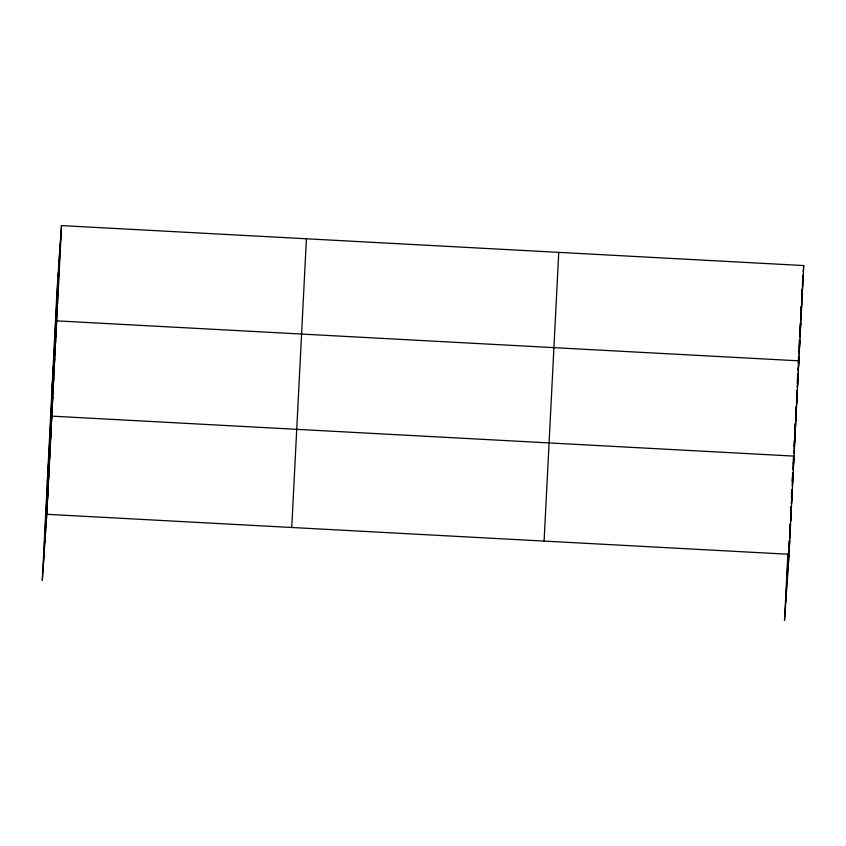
<?xml version="1.0" encoding="UTF-8"?>
<svg xmlns="http://www.w3.org/2000/svg" width="846" height="846" viewBox="0 0 846 846"><rect width="100%" height="100%" fill="white"/><g stroke="black" fill="none" stroke-linecap="round" stroke-linejoin="round"><path stroke-width="1.27" d="M43.569 561.818L58.237 273.099M44.88 542.624L59.548 253.916M46.149 524.002L60.817 235.294M61.483 225.586L56.968 291.722L42.3 580.441L46.805 514.294L61.483 225.586L803.7 265.559L789.032 554.278L784.517 620.414L787.912 553.665M291.743 527.492L306.411 238.784M544.094 541.08L558.762 252.372M785.797 601.792L788.25 553.369M787.097 582.598L788.567 553.813M788.895 547.267L789.223 540.721M789.762 530.252L790.09 523.706M790.555 514.548L790.957 506.691M791.422 497.533L791.824 489.675M792.279 480.634L792.67 473.009M793.125 464.116L793.506 456.491M794.024 446.328L794.341 439.983M794.796 431.09L795.187 423.465M795.642 414.572L795.959 408.227M796.541 396.785L796.869 390.44M797.376 380.277L797.704 373.921M798.222 363.759L798.603 356.134M799.058 347.251L799.449 339.627M799.893 330.733L800.284 323.109M800.802 312.946L801.12 306.601M801.574 297.707L801.765 293.89M788.366 563.975L789.561 540.425M789.762 536.491L790.365 524.71M790.566 520.787L791.296 506.394M791.433 503.772L792.089 490.691M792.956 473.675L792.364 485.445L793.019 475.748M793.157 469.742L793.812 456.925M794.003 453.118L794.648 440.406M794.838 436.599L795.483 423.899M795.684 420.081L796.393 406.112M796.52 403.574L797.165 390.873M797.355 387.056L798.064 373.086M798.91 356.568L798.201 370.548L798.857 360.84L56.64 320.856L52.124 387.003M799.036 354.03L799.745 340.06M799.872 337.512L800.58 323.542M800.718 321.004L801.426 307.024M801.553 304.486L802.325 289.247M802.452 286.699L803.034 275.267L802.399 284.584M59.844 254.35L60.51 244.642M58.882 273.406L59.537 263.698M57.909 292.462L58.575 282.754M56.946 311.508L57.602 301.81M55.011 349.62L55.667 339.912M54.038 368.676L54.704 358.968M53.076 387.732L53.732 378.025M52.103 406.789L52.769 397.081M47.291 482.273L51.796 416.137L794.013 456.11L793.114 469.308M50.136 445.472L50.802 435.764M49.142 465.11L49.798 455.402M48.137 484.737L48.804 475.029M47.143 504.375L47.81 494.667M800.707 309.477L800.866 307.087M801.606 296.29L802.082 289.237M803.288 271.629L803.7 265.559M802.071 294.323L802.727 284.616M801.099 313.38L801.765 303.672M800.136 332.436L800.792 322.728M799.163 351.492L799.83 341.784M796.52 395.167L796.847 390.366M797.323 383.344L797.958 374.038M797.397 387.172L797.894 379.896M796.266 408.65L796.921 398.942M795.293 427.706L795.959 417.998M794.32 446.762L794.986 437.054M791.433 494.032L791.676 490.437M792.247 482.114L792.882 472.798M791.444 503.867L792.025 495.375M790.608 521.073L791.031 515.013M789.371 544.348L789.614 540.71M789.783 538.278L790.027 534.64M46.805 514.294L789.032 554.278"/></g></svg>
